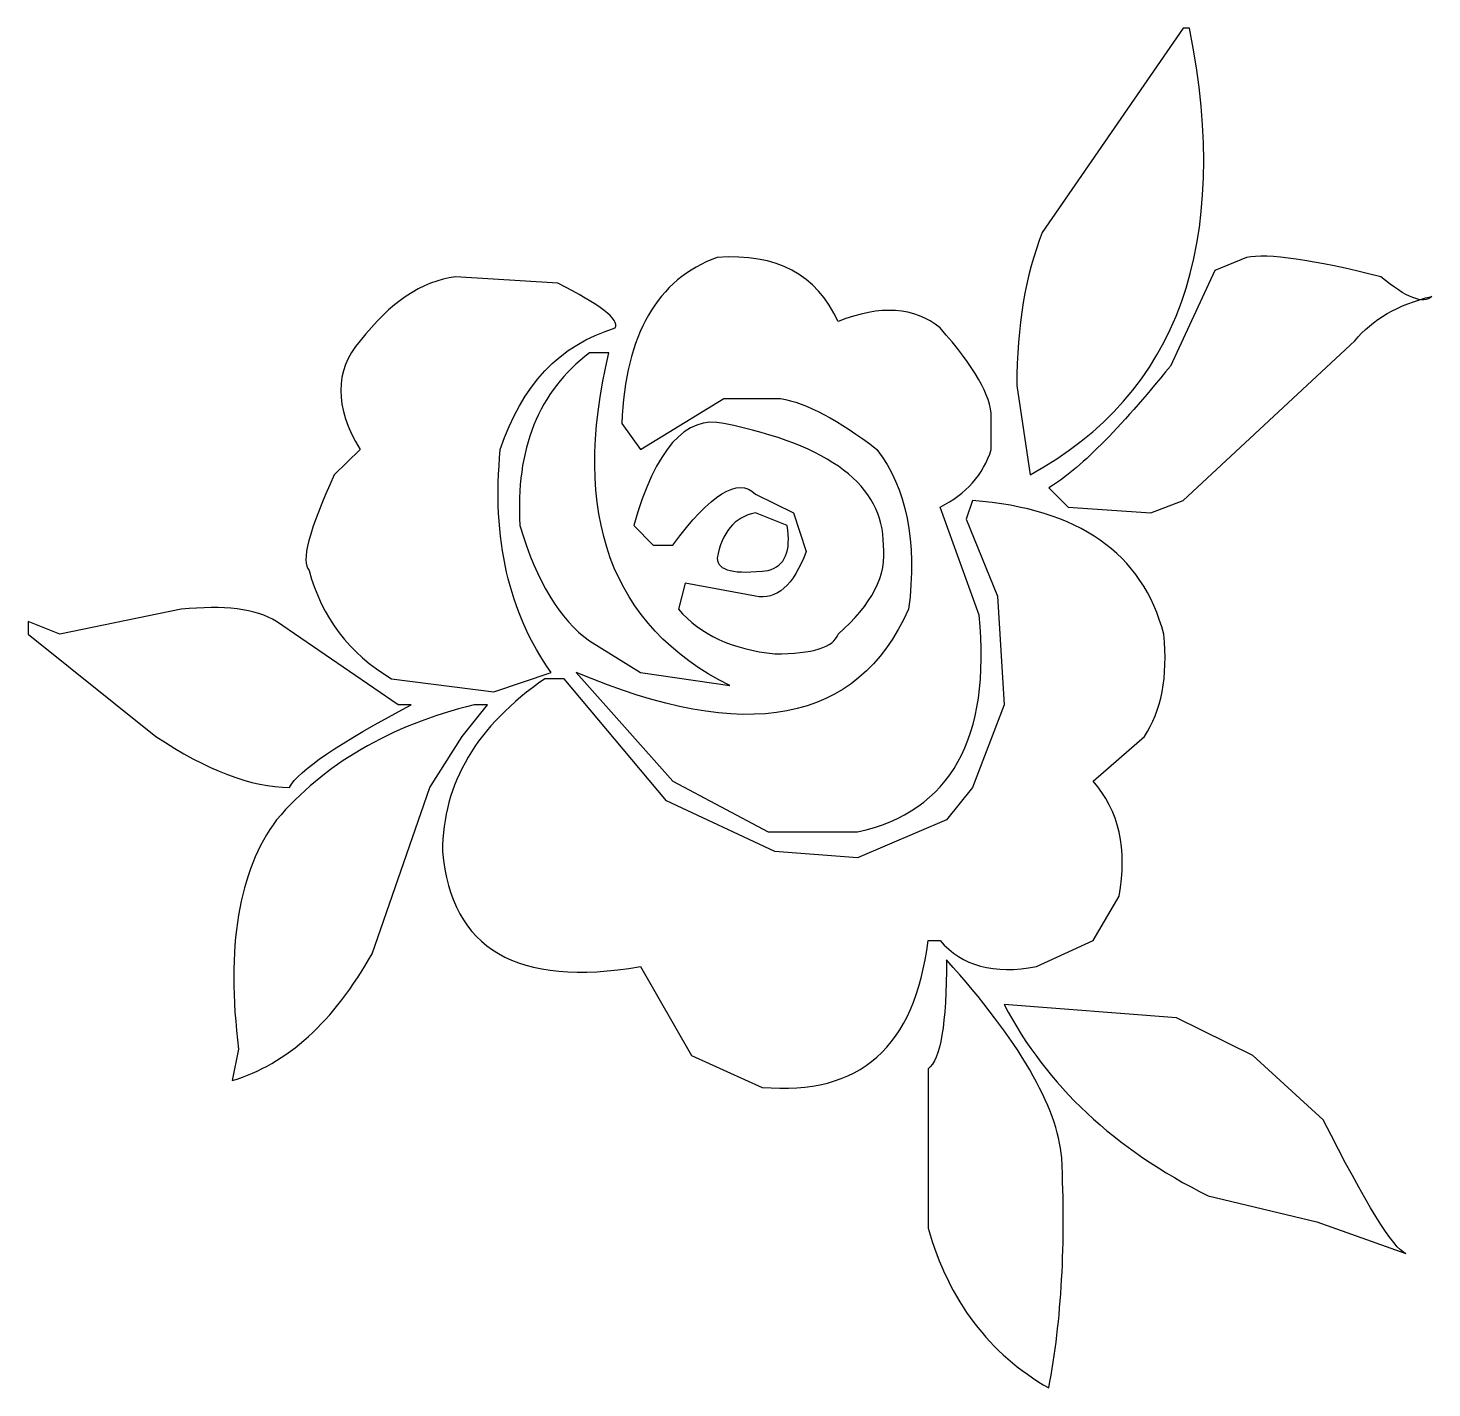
# Model space of a CAD drawing. Header units: centimetres. Extents: x -8.6 to 8.6, y -8.4 to 8.4.
import ezdxf

# ---------------------------------------------------------------- set-up
doc = ezdxf.new("R2010")
doc.units = ezdxf.units.CM
doc.header["$MEASUREMENT"] = 0
doc.layers.add('Camada 1', color=7, linetype='Continuous')

msp = doc.modelspace()

# ---------------------------------------------------------------- linework, layer by layer
at = {"layer": 'Camada 1'}
for points, knots in [([(5.64784, 8.35174), (6.16878, 5.68876), (5.51211, 3.8616), (3.68741, 2.86473), (3.68741, 2.86473), (3.68741, 2.86473), (3.52453, 3.96259), (3.52453, 3.96259), (3.52453, 3.96259), (3.52453, 4.69067), (3.63208, 5.31898), (3.83798, 5.84238), (3.83798, 5.84238), (3.83798, 5.84238), (5.56722, 8.35174), (5.56722, 8.35174), (5.56722, 8.35174), (5.56722, 8.35174), (5.64784, 8.35174), (5.64784, 8.35174)], [0, 0, 0, 0, 0.16666667, 0.16666667, 0.16666667, 0.16666667, 0.33333333, 0.33333333, 0.33333333, 0.33333333, 0.5, 0.5, 0.5, 0.5, 0.66666667, 0.66666667, 0.66666667, 0.66666667, 1, 1, 1, 1]), ([(2.1951, 1.21241), (2.29998, 2.0505), (2.17227, 2.70328), (1.80495, 3.17694), (1.80495, 3.17694), (1.33397, 3.54016), (0.93704, 3.7487), (0.62216, 3.80136), (0.62216, 3.80136), (0.62216, 3.80136), (-0.07508, 3.80136), (-0.07508, 3.80136), (-0.07508, 3.80136), (-0.07508, 3.80136), (-1.10135, 3.17694), (-1.10135, 3.17694), (-1.10135, 3.17694), (-1.10135, 3.17694), (-1.33006, 3.49449), (-1.33006, 3.49449), (-1.33006, 3.49449), (-1.28606, 4.58844), (-0.89284, 5.26918), (-0.15695, 5.5343), (-0.15695, 5.5343), (0.57523, 5.58674), (1.06617, 5.327), (1.32715, 4.74701), (1.32715, 4.74701), (1.85079, 4.95431), (2.26912, 4.92738), (2.5813, 4.66782), (2.5813, 4.66782), (3.00085, 4.19684), (3.21106, 3.83219), (3.21106, 3.57387), (3.21106, 3.57387), (3.21106, 3.57387), (3.21106, 3.17694), (3.21106, 3.17694), (3.21106, 3.17694), (3.11028, 2.8633), (2.90155, 2.62782), (2.5813, 2.4678), (2.5813, 2.4678), (2.5813, 2.4678), (3.06012, 1.14229), (3.06012, 1.14229), (3.06012, 1.14229), (3.21106, -0.37658), (2.71603, -1.26465), (1.56819, -1.52294), (1.56819, -1.52294), (1.56819, -1.52294), (0.47036, -1.52293), (0.47036, -1.52293), (0.47036, -1.52293), (0.47036, -1.52293), (-0.70442, -0.8973), (-0.70442, -0.8973), (-0.70442, -0.8973), (-0.70442, -0.8973), (-1.88864, 0.43726), (-1.88864, 0.43726), (-1.88864, 0.43726), (0.20218, -0.45063), (1.56264, -0.19374), (2.1951, 1.21241)], [0, 0, 0, 0, 0.05555556, 0.05555556, 0.05555556, 0.05555556, 0.11111111, 0.11111111, 0.11111111, 0.11111111, 0.16666667, 0.16666667, 0.16666667, 0.16666667, 0.22222222, 0.22222222, 0.22222222, 0.22222222, 0.27777778, 0.27777778, 0.27777778, 0.27777778, 0.33333333, 0.33333333, 0.33333333, 0.33333333, 0.38888889, 0.38888889, 0.38888889, 0.38888889, 0.44444444, 0.44444444, 0.44444444, 0.44444444, 0.5, 0.5, 0.5, 0.5, 0.55555556, 0.55555556, 0.55555556, 0.55555556, 0.61111111, 0.61111111, 0.61111111, 0.61111111, 0.66666667, 0.66666667, 0.66666667, 0.66666667, 0.72222222, 0.72222222, 0.72222222, 0.72222222, 0.77777778, 0.77777778, 0.77777778, 0.77777778, 0.83333333, 0.83333333, 0.83333333, 0.83333333, 0.88888889, 0.88888889, 0.88888889, 0.88888889, 1, 1, 1, 1]), ([(6.34589, 5.5343), (6.61119, 5.58674), (7.1603, 5.50755), (7.99842, 5.29615), (7.99842, 5.29615), (8.31206, 5.03763), (8.51917, 4.95555), (8.62548, 5.05654), (8.62548, 5.05654), (8.20715, 4.95555), (7.89065, 4.77394), (7.67692, 4.50906), (7.67692, 4.50906), (7.67692, 4.50906), (5.56721, 2.54842), (5.56721, 2.54842), (5.56721, 2.54842), (5.56721, 2.54842), (5.1715, 2.39787), (5.1715, 2.39787), (5.1715, 2.39787), (5.1715, 2.39787), (4.15553, 2.4678), (4.15553, 2.4678), (4.15553, 2.4678), (4.15553, 2.4678), (3.91756, 2.70595), (3.91756, 2.70595), (3.91756, 2.70595), (4.28221, 2.91984), (4.7787, 3.41776), (5.41214, 4.20095), (5.41214, 4.20095), (5.41214, 4.20095), (5.95594, 5.37551), (5.95594, 5.37551), (5.95594, 5.37551), (5.95594, 5.37551), (6.34589, 5.5343), (6.34589, 5.5343)], [0, 0, 0, 0, 0.09090909, 0.09090909, 0.09090909, 0.09090909, 0.18181818, 0.18181818, 0.18181818, 0.18181818, 0.27272727, 0.27272727, 0.27272727, 0.27272727, 0.36363636, 0.36363636, 0.36363636, 0.36363636, 0.45454545, 0.45454545, 0.45454545, 0.45454545, 0.54545455, 0.54545455, 0.54545455, 0.54545455, 0.63636364, 0.63636364, 0.63636364, 0.63636364, 0.72727273, 0.72727273, 0.72727273, 0.72727273, 0.81818182, 0.81818182, 0.81818182, 0.81818182, 1, 1, 1, 1]), ([(-3.37131, 5.29615), (-3.37131, 5.29615), (-2.11737, 5.21656), (-2.11737, 5.21656), (-2.11737, 5.21656), (-1.59416, 4.95557), (-1.35722, 4.77396), (-1.40945, 4.66784), (-1.40945, 4.66784), (-2.09186, 4.46176), (-2.56242, 3.96548), (-2.82238, 3.17694), (-2.82238, 3.17694), (-2.9285, 2.08032), (-2.71996, 1.16777), (-2.19675, 0.43723), (-2.19675, 0.43723), (-2.19675, 0.43723), (-2.90179, 0.20053), (-2.90179, 0.20053), (-2.90179, 0.20053), (-2.90179, 0.20053), (-4.15843, 0.35806), (-4.15843, 0.35806), (-4.15843, 0.35806), (-4.68061, 0.66881), (-5.01975, 1.11554), (-5.17176, 1.68995), (-5.17176, 1.68995), (-5.27664, 1.79073), (-5.17443, 2.18231), (-4.86347, 2.86473), (-4.86347, 2.86473), (-4.86347, 2.86473), (-4.5447, 3.17694), (-4.5447, 3.17694), (-4.5447, 3.17694), (-4.86347, 3.69894), (-4.86347, 4.14275), (-4.5447, 4.50906), (-4.5447, 4.50906), (-4.18122, 4.98003), (-3.7884, 5.24226), (-3.37131, 5.29615)], [0, 0, 0, 0, 0.08333333, 0.08333333, 0.08333333, 0.08333333, 0.16666667, 0.16666667, 0.16666667, 0.16666667, 0.25, 0.25, 0.25, 0.25, 0.33333333, 0.33333333, 0.33333333, 0.33333333, 0.41666667, 0.41666667, 0.41666667, 0.41666667, 0.5, 0.5, 0.5, 0.5, 0.58333333, 0.58333333, 0.58333333, 0.58333333, 0.66666667, 0.66666667, 0.66666667, 0.66666667, 0.75, 0.75, 0.75, 0.75, 0.83333333, 0.83333333, 0.83333333, 0.83333333, 1, 1, 1, 1]), ([(-1.72719, 4.36098), (-1.72719, 4.36098), (-1.49025, 4.36098), (-1.49025, 4.36098), (-1.49025, 4.36098), (-1.95856, 2.36703), (-1.46578, 1.00778), (-0.0035, 0.27724), (-0.0035, 0.27724), (-0.0035, 0.27724), (-1.10134, 0.43723), (-1.10134, 0.43723), (-1.10134, 0.43723), (-1.10134, 0.43723), (-1.72697, 0.82614), (-1.72697, 0.82614), (-1.72697, 0.82614), (-2.09141, 1.08448), (-2.37687, 1.55422), (-2.58131, 2.24031), (-2.58131, 2.24031), (-2.63809, 3.18086), (-2.35139, 3.88875), (-1.72719, 4.36098)], [0, 0, 0, 0, 0.14285714, 0.14285714, 0.14285714, 0.14285714, 0.28571429, 0.28571429, 0.28571429, 0.28571429, 0.42857143, 0.42857143, 0.42857143, 0.42857143, 0.57142857, 0.57142857, 0.57142857, 0.57142857, 0.71428571, 0.71428571, 0.71428571, 0.71428571, 1, 1, 1, 1]), ([(-0.07508, 3.4945), (1.23175, 3.2292), (1.88575, 2.73271), (1.88575, 2.00095), (1.88575, 2.00095), (1.93142, 1.63363), (1.74549, 1.26898), (1.32716, 0.90679), (1.32716, 0.90679), (1.27493, 0.74677), (1.01786, 0.66472), (0.54934, 0.66472), (0.54934, 0.66472), (0.02777, 0.7184), (-0.36834, 0.90433), (-0.63324, 1.21241), (-0.63324, 1.21241), (-0.63324, 1.21241), (-0.55259, 1.53242), (-0.55259, 1.53242), (-0.55259, 1.53242), (-0.55259, 1.53242), (0.31141, 1.37243), (0.31141, 1.37243), (0.31141, 1.37243), (0.5724, 1.32017), (0.7797, 1.50591), (0.93704, 1.92136), (0.93704, 1.92136), (0.93704, 1.92136), (0.77969, 2.3979), (0.77969, 2.3979), (0.77969, 2.3979), (0.77969, 2.3979), (0.3114, 2.62782), (0.3114, 2.62782), (0.3114, 2.62782), (0.10018, 2.84049), (-0.23629, 2.63192), (-0.70441, 2.00094), (-0.70441, 2.00094), (-0.70441, 2.00094), (-0.94256, 2.00095), (-0.94256, 2.00095), (-0.94256, 2.00095), (-0.94256, 2.00095), (-1.1832, 2.24035), (-1.1832, 2.24035), (-1.1832, 2.24035), (-0.91582, 3.18086), (-0.54564, 3.59938), (-0.07508, 3.4945)], [0, 0, 0, 0, 0.07142857, 0.07142857, 0.07142857, 0.07142857, 0.14285714, 0.14285714, 0.14285714, 0.14285714, 0.21428571, 0.21428571, 0.21428571, 0.21428571, 0.28571429, 0.28571429, 0.28571429, 0.28571429, 0.35714286, 0.35714286, 0.35714286, 0.35714286, 0.42857143, 0.42857143, 0.42857143, 0.42857143, 0.5, 0.5, 0.5, 0.5, 0.57142857, 0.57142857, 0.57142857, 0.57142857, 0.64285714, 0.64285714, 0.64285714, 0.64285714, 0.71428571, 0.71428571, 0.71428571, 0.71428571, 0.78571429, 0.78571429, 0.78571429, 0.78571429, 0.85714286, 0.85714286, 0.85714286, 0.85714286, 1, 1, 1, 1]), ([(-2.2749, 0.35807), (-2.2749, 0.35807), (-2.03672, 0.35807), (-2.03672, 0.35807), (-2.03672, 0.35807), (-2.03672, 0.35807), (-0.78135, -1.13839), (-0.78135, -1.13839), (-0.78135, -1.13839), (-0.78135, -1.13839), (0.54932, -1.76281), (0.54932, -1.76281), (0.54932, -1.76281), (0.54932, -1.76281), (1.5682, -1.84197), (1.5682, -1.84197), (1.5682, -1.84197), (1.5682, -1.84197), (2.66072, -1.3739), (2.66072, -1.3739), (2.66072, -1.3739), (2.66072, -1.3739), (2.98113, -0.97549), (2.98113, -0.97549), (2.98113, -0.97549), (2.98113, -0.97549), (3.36819, 0.03905), (3.36819, 0.03905), (3.36819, 0.03905), (3.36819, 0.03905), (3.28757, 1.37242), (3.28757, 1.37242), (3.28757, 1.37242), (3.28757, 1.37242), (2.90154, 2.32116), (2.90154, 2.32116), (2.90154, 2.32116), (2.90154, 2.32116), (2.98113, 2.54841), (2.98113, 2.54841), (2.98113, 2.54841), (4.28587, 2.44742), (5.07195, 1.89994), (5.33026, 0.90678), (5.33026, 0.90678), (5.38291, 0.38211), (5.3019, -0.03622), (5.0919, -0.34986), (5.0919, -0.34986), (5.0919, -0.34986), (4.46111, -0.89734), (4.46111, -0.89734), (4.46111, -0.89734), (4.78112, -1.26196), (4.88767, -1.73295), (4.78112, -2.31027), (4.78112, -2.31027), (4.78112, -2.31027), (4.46111, -2.85653), (4.46111, -2.85653), (4.46111, -2.85653), (4.46111, -2.85653), (3.76555, -3.17654), (3.76555, -3.17654), (3.76555, -3.17654), (3.2444, -3.27631), (2.84909, -3.16895), (2.5813, -2.85653), (2.5813, -2.85653), (2.5813, -2.85653), (2.4332, -2.85651), (2.4332, -2.85651), (2.4332, -2.85651), (2.27588, -4.16435), (1.59489, -4.76593), (0.39482, -4.65959), (0.39482, -4.65959), (0.39482, -4.65959), (-0.47452, -4.26944), (-0.47452, -4.26944), (-0.47452, -4.26944), (-0.47452, -4.26944), (-1.10158, -3.1765), (-1.10158, -3.1765), (-1.10158, -3.1765), (-2.6151, -3.43524), (-3.42399, -2.96531), (-3.533, -1.76275), (-3.533, -1.76275), (-3.53276, -0.92714), (-3.11297, -0.21782), (-2.2749, 0.35807)], [0, 0, 0, 0, 0.04166667, 0.04166667, 0.04166667, 0.04166667, 0.08333333, 0.08333333, 0.08333333, 0.08333333, 0.125, 0.125, 0.125, 0.125, 0.16666667, 0.16666667, 0.16666667, 0.16666667, 0.20833333, 0.20833333, 0.20833333, 0.20833333, 0.25, 0.25, 0.25, 0.25, 0.29166667, 0.29166667, 0.29166667, 0.29166667, 0.33333333, 0.33333333, 0.33333333, 0.33333333, 0.375, 0.375, 0.375, 0.375, 0.41666667, 0.41666667, 0.41666667, 0.41666667, 0.45833333, 0.45833333, 0.45833333, 0.45833333, 0.5, 0.5, 0.5, 0.5, 0.54166667, 0.54166667, 0.54166667, 0.54166667, 0.58333333, 0.58333333, 0.58333333, 0.58333333, 0.625, 0.625, 0.625, 0.625, 0.66666667, 0.66666667, 0.66666667, 0.66666667, 0.70833333, 0.70833333, 0.70833333, 0.70833333, 0.75, 0.75, 0.75, 0.75, 0.79166667, 0.79166667, 0.79166667, 0.79166667, 0.83333333, 0.83333333, 0.83333333, 0.83333333, 0.875, 0.875, 0.875, 0.875, 0.91666667, 0.91666667, 0.91666667, 0.91666667, 1, 1, 1, 1]), ([(0.31137, 2.39788), (0.31137, 2.39788), (0.70152, 2.24032), (0.70152, 2.24032), (0.70152, 2.24032), (0.75415, 1.92832), (0.67723, 1.7424), (0.47035, 1.68996), (0.47035, 1.68996), (0.05408, 1.63876), (-0.15695, 1.68729), (-0.15695, 1.83929), (-0.15695, 1.83929), (-0.10058, 2.15684), (0.05409, 2.3438), (0.31137, 2.39788)], [0, 0, 0, 0, 0.2, 0.2, 0.2, 0.2, 0.4, 0.4, 0.4, 0.4, 0.6, 0.6, 0.6, 0.6, 1, 1, 1, 1]), ([(-8.62548, 1.06433), (-8.62548, 1.06433), (-8.23678, 0.9068), (-8.23678, 0.9068), (-8.23678, 0.9068), (-8.23678, 0.9068), (-6.74466, 1.21242), (-6.74466, 1.21242), (-6.74466, 1.21242), (-6.21981, 1.26753), (-5.82677, 1.21776), (-5.57131, 1.06433), (-5.57131, 1.06433), (-5.57131, 1.06433), (-4.07652, 0.03886), (-4.07652, 0.03886), (-4.07652, 0.03886), (-4.07652, 0.03886), (-3.91775, 0.03885), (-3.91775, 0.03885), (-3.91775, 0.03885), (-4.80437, -0.43068), (-5.30642, -0.77104), (-5.41254, -0.97548), (-5.41254, -0.97548), (-5.87942, -0.97548), (-6.431, -0.76569), (-7.05417, -0.34985), (-7.05417, -0.34985), (-7.05417, -0.34985), (-8.62548, 0.90679), (-8.62548, 0.90679), (-8.62548, 0.90679), (-8.62548, 0.90679), (-8.62548, 1.06433), (-8.62548, 1.06433)], [0, 0, 0, 0, 0.1, 0.1, 0.1, 0.1, 0.2, 0.2, 0.2, 0.2, 0.3, 0.3, 0.3, 0.3, 0.4, 0.4, 0.4, 0.4, 0.5, 0.5, 0.5, 0.5, 0.6, 0.6, 0.6, 0.6, 0.7, 0.7, 0.7, 0.7, 0.8, 0.8, 0.8, 0.8, 1, 1, 1, 1]), ([(-3.14279, 0.03885), (-3.14279, 0.03885), (-2.98115, 0.03885), (-2.98115, 0.03885), (-2.98115, 0.03885), (-2.98115, 0.03885), (-3.29211, -0.34985), (-3.29211, -0.34985), (-3.29211, -0.34985), (-3.29211, -0.34985), (-3.69028, -0.97548), (-3.69028, -0.97548), (-3.69028, -0.97548), (-3.69028, -0.97548), (-4.39653, -3.01796), (-4.39653, -3.01796), (-4.39653, -3.01796), (-4.86751, -3.85214), (-5.44338, -4.37435), (-6.11757, -4.57755), (-6.11757, -4.57755), (-6.11757, -4.57755), (-6.03819, -4.1911), (-6.03819, -4.1911), (-6.03819, -4.1911), (-6.19697, -2.93592), (-6.03819, -1.99665), (-5.57131, -1.37387), (-5.57131, -1.37387), (-4.99402, -0.69166), (-4.18554, -0.21782), (-3.14279, 0.03885)], [0, 0, 0, 0, 0.11111111, 0.11111111, 0.11111111, 0.11111111, 0.22222222, 0.22222222, 0.22222222, 0.22222222, 0.33333333, 0.33333333, 0.33333333, 0.33333333, 0.44444444, 0.44444444, 0.44444444, 0.44444444, 0.55555556, 0.55555556, 0.55555556, 0.55555556, 0.66666667, 0.66666667, 0.66666667, 0.66666667, 0.77777778, 0.77777778, 0.77777778, 0.77777778, 1, 1, 1, 1]), ([(2.66072, -3.09344), (3.55147, -4.08661), (4.02388, -4.89509), (4.07611, -5.52605), (4.07611, -5.52605), (4.12733, -6.57557), (4.07611, -7.51609), (3.91755, -8.35172), (3.91755, -8.35172), (3.18537, -7.93585), (2.69033, -7.28061), (2.43345, -6.38965), (2.43345, -6.38965), (2.43345, -6.38965), (2.43344, -4.43213), (2.43344, -4.43213), (2.43344, -4.43213), (2.5879, -4.32312), (2.66072, -3.88052), (2.66072, -3.09344)], [0, 0, 0, 0, 0.16666667, 0.16666667, 0.16666667, 0.16666667, 0.33333333, 0.33333333, 0.33333333, 0.33333333, 0.5, 0.5, 0.5, 0.5, 0.66666667, 0.66666667, 0.66666667, 0.66666667, 1, 1, 1, 1]), ([(8.30507, -6.69961), (8.30507, -6.69961), (7.20988, -6.31173), (7.20988, -6.31173), (7.20988, -6.31173), (7.20988, -6.31173), (5.87651, -5.99315), (5.87651, -5.99315), (5.87651, -5.99315), (4.72891, -5.4212), (3.89039, -4.63925), (3.36818, -3.64381), (3.36818, -3.64381), (3.36818, -3.64381), (5.48617, -3.80383), (5.48617, -3.80383), (5.48617, -3.80383), (5.48617, -3.80383), (6.42523, -4.26947), (6.42523, -4.26947), (6.42523, -4.26947), (6.42523, -4.26947), (7.28944, -5.05801), (7.28944, -5.05801), (7.28944, -5.05801), (7.81393, -6.09514), (8.1545, -6.6455), (8.30507, -6.69961)], [0, 0, 0, 0, 0.125, 0.125, 0.125, 0.125, 0.25, 0.25, 0.25, 0.25, 0.375, 0.375, 0.375, 0.375, 0.5, 0.5, 0.5, 0.5, 0.625, 0.625, 0.625, 0.625, 0.75, 0.75, 0.75, 0.75, 1, 1, 1, 1])]:
    msp.add_open_spline(points, degree=3, knots=knots, dxfattribs=at)

doc.saveas('drawing.dxf')
